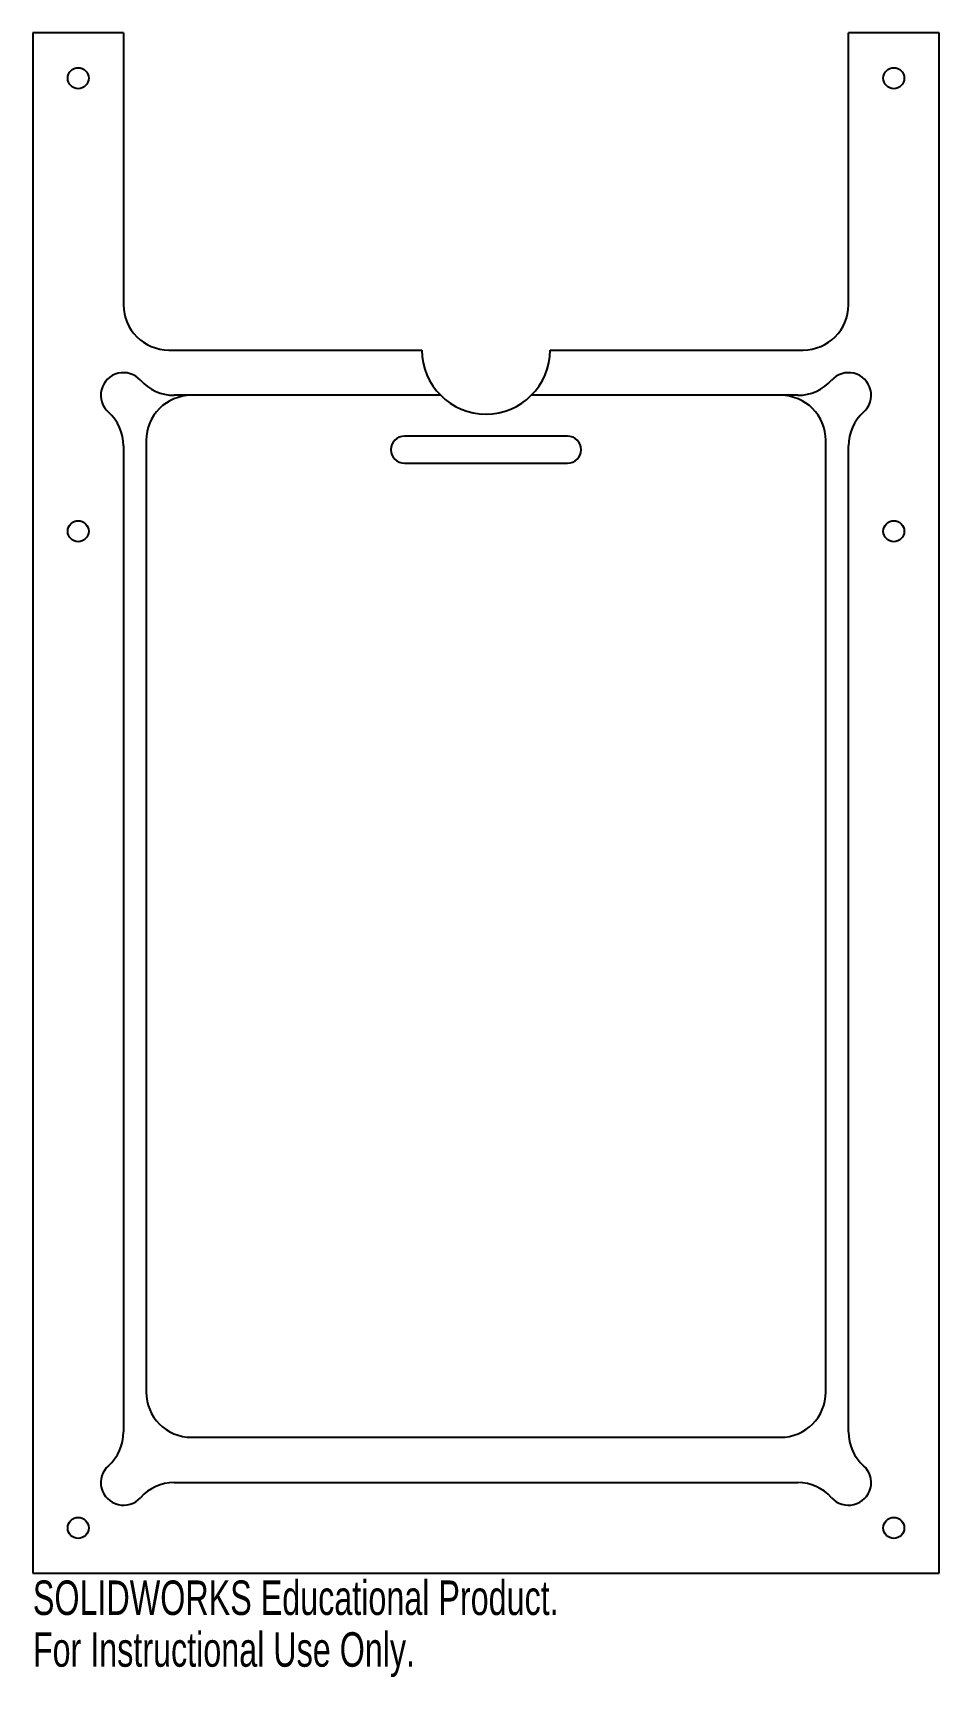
# Model space of a CAD drawing. Header units: inches. Extents: x 0 to 5, y -0.57 to 8.5.
import ezdxf

# ---------------------------------------------------------------- set-up
doc = ezdxf.new("R2010")
doc.units = ezdxf.units.IN
doc.header["$MEASUREMENT"] = 0
doc.styles.add('SLDTEXTSTYLE0', font='TXT', dxfattribs={"width": 0.7})

msp = doc.modelspace()

# ---------------------------------------------------------------- linework, layer by layer
at = {"color": 7, "linetype": 'Continuous', "lineweight": 25}
for p, q in [((0, 8.5), (0, 0)), ((0.5, 8.5), (0, 8.5)), ((0.5, 8.5), (0.5, 7)), ((4.5, 7), (4.5, 8.5)), ((5, 8.5), (4.5, 8.5)), ((5, 0), (5, 8.5)), ((0.75, 6.75), (2.1464, 6.75)), ((2.8536, 6.75), (4.25, 6.75)), ((2.25, 6.5), (0.7795, 6.5)), ((4.2205, 6.5), (2.75, 6.5)), ((2.95, 6.275), (2.05, 6.275)), ((0.5, 6.2205), (0.5, 0.7795)), ((0.625, 6.25), (0.625, 1)), ((4.375, 1), (4.375, 6.25)), ((4.5, 0.7795), (4.5, 6.2205)), ((2.05, 6.125), (2.95, 6.125)), ((0.875, 0.75), (4.125, 0.75)), ((0.7795, 0.5), (4.2205, 0.5)), ((0, 0), (5, 0))]:
    msp.add_line(p, q, dxfattribs=at)
for centre in [(0.25, 8.25), (4.75, 8.25), (0.25, 5.75), (4.75, 5.75), (0.25, 0.25), (4.75, 0.25)]:
    msp.add_circle(centre, 0.058, dxfattribs=at)
for centre, radius, start, end in [((0.75, 7), 0.25, 180, 270), ((4.25, 7), 0.25, 270, 0), ((2.5, 6.75), 0.3536, 180, 0), ((0.5, 6.5), 0.125, 41.81031, 228.18969), ((4.5, 6.5), 0.125, 311.81031, 138.18969), ((0.7795, 6.75), 0.25, 221.81031, 270), ((4.2205, 6.75), 0.25, 270, 318.18969), ((0.875, 6.25), 0.25, 90, 180), ((4.125, 6.25), 0.25, 0, 90), ((0.25, 6.2205), 0.25, 0, 48.18969), ((4.75, 6.2205), 0.25, 131.81031, 180), ((2.05, 6.2), 0.075, 90, 270), ((2.95, 6.2), 0.075, 270, 90), ((0.875, 1), 0.25, 180, 270), ((4.125, 1), 0.25, 270, 0), ((0.25, 0.7795), 0.25, 311.81031, 0), ((4.75, 0.7795), 0.25, 180, 228.18969), ((0.5, 0.5), 0.125, 131.81031, 318.18969), ((4.5, 0.5), 0.125, 221.81031, 48.18969), ((0.7795, 0.25), 0.25, 90, 138.18969), ((4.2205, 0.25), 0.25, 41.81031, 90)]:
    msp.add_arc(centre, radius, start, end, dxfattribs=at)

# ---------------------------------------------------------------- texts
at = {"color": 7, "linetype": 'Continuous', "char_height": 0.1903, "attachment_point": 1, "style": 'SLDTEXTSTYLE0'}
for s, insert in [('SOLIDWORKS Educational Product.', (0, -0.0401)), ('For Instructional Use Only.', (0, -0.3256))]:
    msp.add_mtext(s, dxfattribs=dict(at, insert=insert))

doc.saveas('drawing.dxf')
